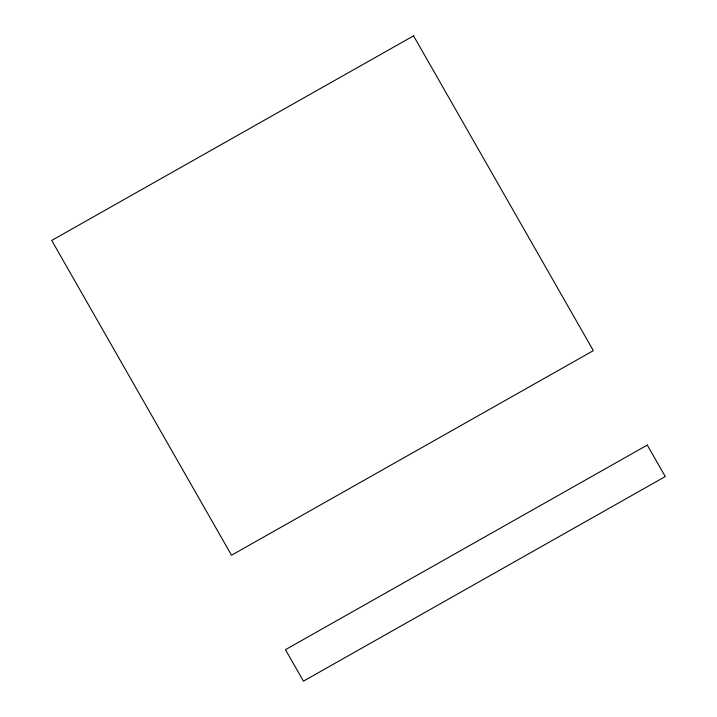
<?xml version="1.0" encoding="UTF-8"?>
<svg xmlns="http://www.w3.org/2000/svg" width="717" height="717" viewBox="0 0 717 717"><rect width="100%" height="100%" fill="white"/><g stroke="black" fill="none" stroke-linecap="round" stroke-linejoin="round"><path stroke-width="1.08" d="M413.566 35.85L51.732 240.437L231.519 555.236L593.353 350.64L413.566 35.85M647.29 445.078L285.456 649.674L303.434 681.15L665.268 476.563L647.29 445.078"/></g></svg>
